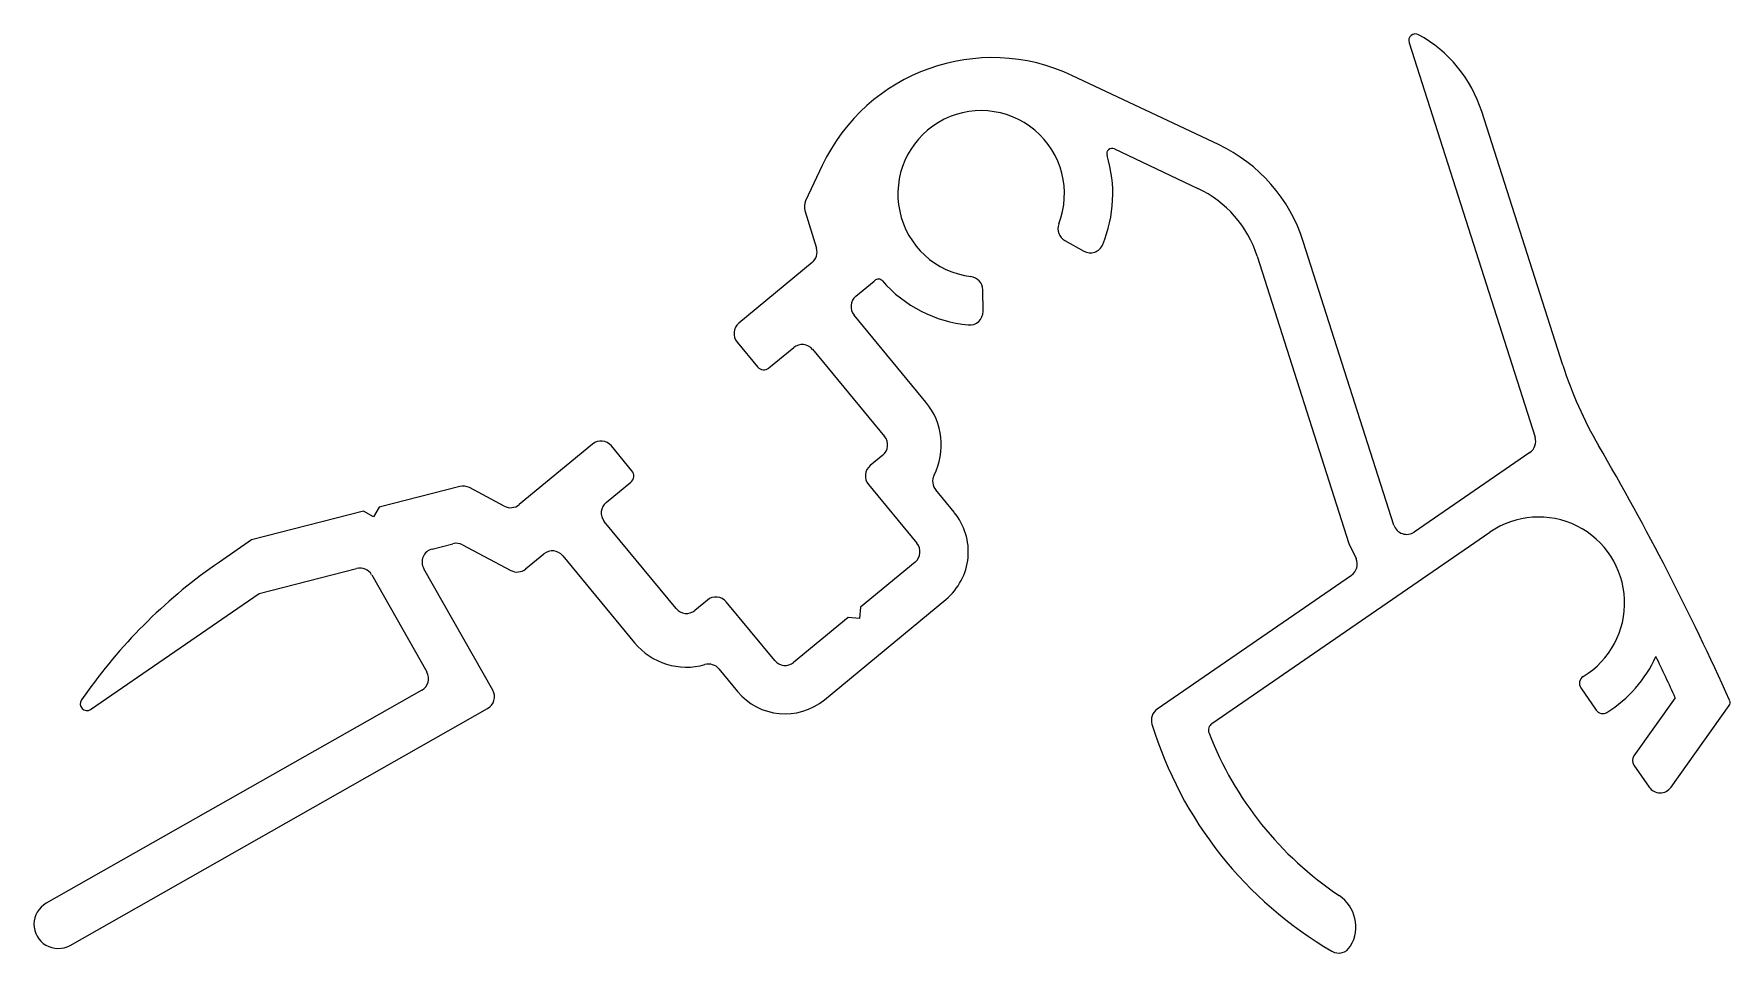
# Model space of a CAD drawing. Extents: x 1978.6 to 2041.7, y 2077.3 to 2111.5.
import ezdxf

# ---------------------------------------------------------------- set-up
doc = ezdxf.new("R2010")
doc.units = 0
doc.layers.get('0').update_dxf_attribs({"linetype": 'CONTINUOUS'})

msp = doc.modelspace()

# ---------------------------------------------------------------- linework, layer by layer
for p, q in [((2029.774, 2111.174), (2034.466, 2096.49)), ((2022.684, 2107.38), (2017.25, 2109.946)), ((2035.496, 2099.179), (2032.482, 2108.612)), ((2018.808, 2107.22), (2021.915, 2105.752)), ((2007.931, 2106.605), (2007.311, 2105.291)), ((2007.285, 2104.931), (2007.716, 2103.523)), ((2016.962, 2103.812), (2017.666, 2103.42)), ((2029.211, 2093.223), (2025.837, 2103.781)), ((2007.556, 2102.991), (2004.827, 2100.737)), ((2024.123, 2103.233), (2027.539, 2092.542)), ((2009.182, 2101.74), (2009.86, 2102.3)), ((2013.916, 2101.174), (2013.903, 2101.98)), ((2011.789, 2097.797), (2009.115, 2101.036)), ((2004.76, 2100.033), (2005.524, 2099.108)), ((2005.946, 2099.068), (2006.869, 2099.83)), ((2007.573, 2099.763), (2010.247, 2096.523)), ((1999.375, 2096.236), (1996.646, 2093.982)), ((2000.844, 2095.243), (2000.079, 2096.169)), ((2010.18, 2095.819), (2009.718, 2095.438)), ((2034.273, 2095.926), (2029.971, 2092.964)), ((1994.434, 2094.659), (1991.437, 2093.891)), ((1996.093, 2093.926), (1994.792, 2094.616)), ((1999.881, 2094.059), (2000.803, 2094.821)), ((2009.651, 2094.734), (2011.454, 2092.55)), ((2012.842, 2093.697), (2012.153, 2094.532)), ((1991.437, 2093.891), (1991.221, 2093.526)), ((1990.856, 2093.742), (1986.684, 2092.673)), ((1991.221, 2093.526), (1990.856, 2093.742)), ((2002.488, 2090.116), (1999.813, 2093.355)), ((1986.684, 2092.673), (1985.486, 2091.847)), ((2022.438, 2085.835), (2032.785, 2092.959)), ((1993.407, 2092.331), (1994.181, 2092.529)), ((1994.539, 2092.486), (1996.336, 2091.533)), ((1996.889, 2091.589), (1997.567, 2092.149)), ((1998.271, 2092.082), (2000.946, 2088.843)), ((2027.539, 2092.542), (2027.801, 2091.973)), ((1986.964, 2090.68), (1990.597, 2091.611)), ((1991.156, 2091.373), (1993.207, 2087.755)), ((1995.661, 2087.077), (1993.097, 2091.6)), ((2011.387, 2091.846), (2009.357, 2090.17)), ((2027.63, 2091.352), (2020.397, 2086.372)), ((1980.694, 2086.362), (1986.964, 2090.68)), ((2003.654, 2090.431), (2003.192, 2090.049)), ((2006.161, 2088.18), (2004.358, 2090.364)), ((2008.011, 2086.724), (2012.533, 2090.458)), ((2009.357, 2090.17), (2009.317, 2089.748)), ((2008.895, 2089.788), (2006.865, 2088.113)), ((2009.317, 2089.748), (2008.895, 2089.788)), ((2004.084, 2087.869), (2004.773, 2087.034)), ((1993.019, 2087.073), (1979.039, 2079.148)), ((1980.577, 2087.032), (1980.349, 2086.714)), ((2036.169, 2087.161), (2036.737, 2086.337)), ((1979.926, 2077.582), (1995.472, 2086.395)), ((2039.688, 2086.796), (2038.149, 2084.634)), ((2039.527, 2083.467), (2041.689, 2086.502)), ((2038.146, 2084.29), (2038.708, 2083.473)), ((2027.587, 2077.54), (2027.598, 2077.559))]:
    msp.add_line(p, q)
for centre, radius, start, end in [((2030.012, 2111.25), 0.25, 61.14336, 197.72177), ((2027.719, 2107.09), 5, 17.72177, 61.14336), ((2014.261, 2103.616), 7, 64.72177, 154.72177), ((2013.846, 2105.545), 3.1, 338.89647, 262.92936), ((2018.722, 2107.039), 0.2, 64.72177, 197.03777), ((2020.122, 2101.954), 6, 17.72177, 64.72177), ((2013.846, 2105.545), 4.9, 337.43789, 17.03777), ((2007.763, 2105.078), 0.5, 154.72177, 197.03498), ((2020.122, 2101.954), 4.2, 17.72177, 64.72177), ((2017.205, 2104.248), 0.5, 158.89647, 240.91292), ((2007.238, 2103.377), 0.5, 309.55219, 17.03498), ((2017.909, 2103.856), 0.5, 240.91292, 337.43789), ((2009.541, 2102.686), 0.5, 309.55219, 313.00926), ((2010.019, 2102.174), 0.2, 41.37398, 133.00926), ((2013.846, 2105.545), 4.9, 221.37398, 264.38794), ((2013.403, 2101.972), 0.5, 0.91292, 82.92936), ((2009.5, 2101.355), 0.5, 129.55219, 219.54667), ((2013.416, 2101.166), 0.5, 264.38794, 0.91292), ((2005.145, 2100.352), 0.5, 129.55219, 219.54883), ((2007.187, 2099.444), 0.5, 39.54667, 129.57063), ((2005.755, 2099.299), 0.3, 219.54883, 309.57063), ((2049.784, 2103.745), 15, 197.72177, 210.27983), ((2009.862, 2096.205), 2.5, 333.15034, 39.54667), ((2009.862, 2096.205), 0.5, 309.54667, 39.54667), ((2033.99, 2096.338), 0.5, 304.54774, 17.72177), ((1999.694, 2095.85), 0.5, 39.54664, 129.54328), ((1950.473, 2045.76), 100, 24.1676, 30.27983), ((2000.612, 2095.052), 0.3, 309.52485, 39.54664), ((2010.036, 2095.052), 0.5, 129.54667, 219.55219), ((1994.558, 2094.174), 0.5, 62.0605, 104.3737), ((2012.538, 2094.85), 0.5, 153.15034, 219.55219), ((1996.327, 2094.368), 0.5, 242.0605, 309.54328), ((2000.199, 2093.674), 0.5, 129.52485, 219.54881), ((2011.068, 2092.232), 2.3, 309.54328, 39.55219), ((2029.687, 2093.376), 0.5, 197.72177, 304.54774), ((2034.599, 2090.323), 3.2, 301.27191, 124.54774), ((1993.532, 2091.847), 0.5, 104.3737, 209.54881), ((1994.305, 2092.045), 0.5, 62.0605, 104.3737), ((1997.885, 2091.764), 0.5, 39.54881, 129.54328), ((2011.068, 2092.232), 0.5, 309.55219, 39.55219), ((2027.347, 2091.764), 0.5, 304.54774, 24.72177), ((1996.828, 2075.375), 20, 124.54881, 144.34768), ((1990.721, 2091.126), 0.5, 29.54881, 104.3737), ((1996.571, 2091.975), 0.5, 242.0605, 309.54328), ((2002.874, 2090.435), 0.5, 219.54881, 309.54881), ((2003.972, 2090.045), 0.5, 39.54328, 129.54881), ((2002.874, 2090.435), 2.5, 219.54881, 285.95464), ((2006.547, 2088.498), 0.5, 219.54328, 309.54328), ((2034.599, 2090.323), 4.8, 302.00042, 335.47447), ((1950.473, 2045.76), 98.2, 24.70101, 25.69063), ((1992.772, 2087.508), 0.5, 299.54881, 29.54881), ((2003.698, 2087.55), 0.5, 39.54328, 105.95464), ((2036.416, 2087.331), 0.3, 121.27191, 214.54774), ((1995.226, 2086.83), 0.5, 299.54881, 29.54881), ((2006.547, 2088.498), 2.3, 219.54328, 309.54328), ((1980.552, 2086.568), 0.25, 144.34768, 304.54881), ((2020.681, 2085.96), 0.5, 124.54774, 197.04813), ((2036.984, 2086.507), 0.3, 214.54774, 302.00042), ((2041.526, 2086.618), 0.2, 324.54774, 24.1676), ((2034.352, 2090.153), 14.8, 197.04813, 239.78809), ((2022.608, 2085.588), 0.3, 124.54774, 201.24132), ((2034.352, 2090.153), 12.9, 201.24132, 236.1804), ((2038.393, 2084.46), 0.3, 144.54774, 214.54774), ((2039.12, 2083.757), 0.5, 214.54774, 324.54774), ((2026.393, 2078.272), 1.4, 329.3737, 56.1804), ((1979.483, 2078.365), 0.9, 119.54881, 299.54881), ((2027.156, 2077.795), 0.5, 239.78809, 329.3737)]:
    msp.add_arc(centre, radius, start, end)

doc.saveas('drawing.dxf')
